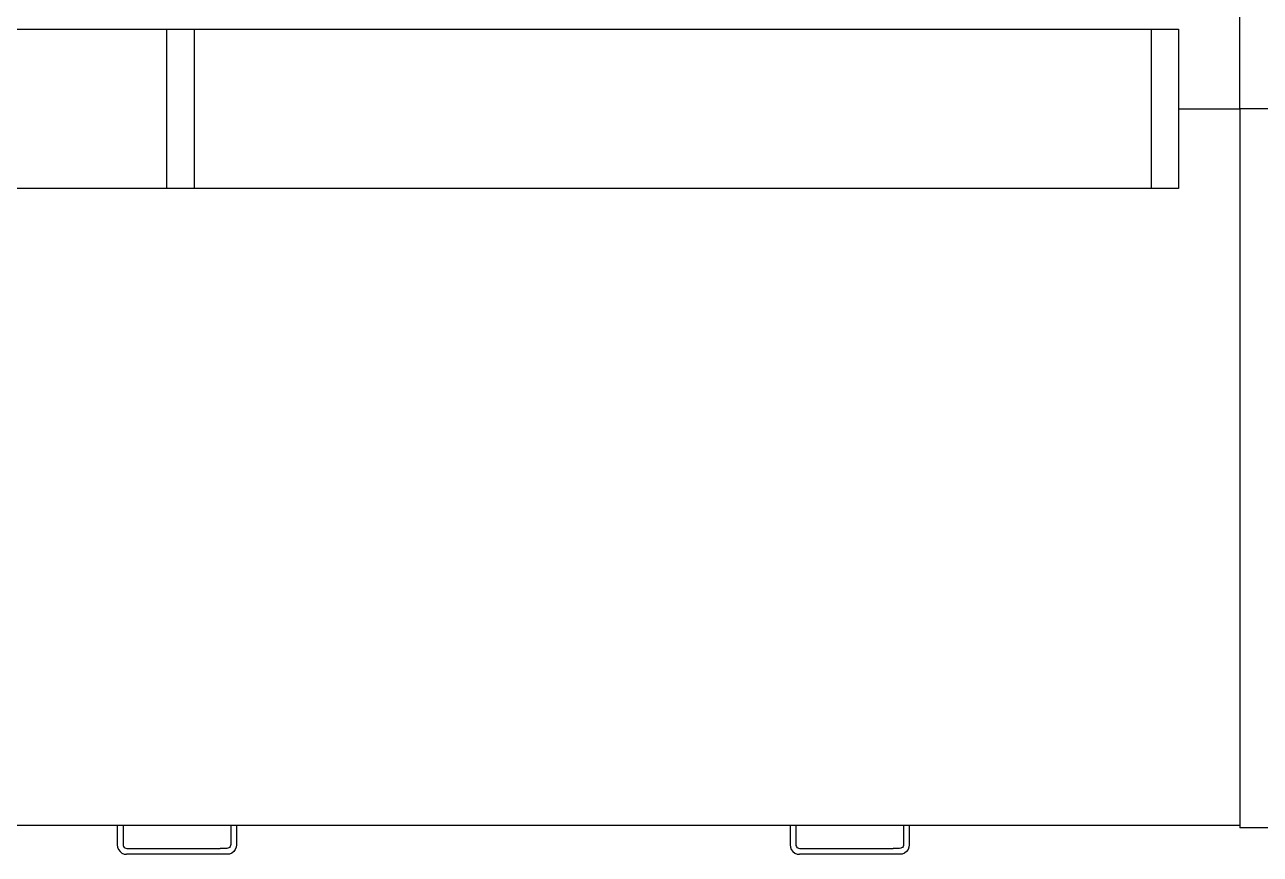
# Model space of a CAD drawing. Header units: metres. Extents: x 217 to 1422, y -179 to 129.
# Drawn here: x 1351.038 to 1352.201, y 59.576 to 60.357 of the extents above; entities that cross this region are included whole.
import ezdxf

# ---------------------------------------------------------------- set-up
doc = ezdxf.new("R2010")
doc.units = ezdxf.units.M
doc.header["$LTSCALE"] = 0.5
doc.header["$MEASUREMENT"] = 0
doc.layers.add('+1', color=255, linetype='Continuous')

# ---------------------------------------------------------------- blocks, each defined once
blk = doc.blocks.new('Chemistry Lab table pl')
at = {"layer": '+1', "transparency": 33554687}
for p, q in [((5.1516, 4.7917), (5.1519, 4.7939)), ((5.1519, 4.7939), (5.1528, 4.796)), ((5.1528, 4.796), (5.1542, 4.7979)), ((5.1542, 4.7979), (5.1561, 4.7994)), ((5.1561, 4.7994), (5.1582, 4.8003)), ((5.1572, 4.7924), (5.1575, 4.7933)), ((5.1575, 4.7933), (5.1581, 4.794)), ((5.1581, 4.794), (5.1588, 4.7946)), ((5.1582, 4.8003), (5.1604, 4.8005)), ((5.1588, 4.7946), (5.1597, 4.7949)), ((5.1597, 4.7949), (5.1607, 4.7951)), ((5.1604, 4.8005), (5.2551, 4.8005)), ((5.1607, 4.7951), (5.1668, 4.7951)), ((5.2486, 4.795), (5.1668, 4.795)), ((5.2547, 4.7951), (5.2486, 4.7951)), ((5.2558, 4.7949), (5.2547, 4.7951)), ((5.2572, 4.8003), (5.2551, 4.8005)), ((5.2566, 4.7946), (5.2558, 4.7949)), ((5.2574, 4.794), (5.2566, 4.7946)), ((5.2594, 4.7994), (5.2572, 4.8003)), ((5.2579, 4.7933), (5.2574, 4.794)), ((5.2583, 4.7924), (5.2579, 4.7933)), ((5.2612, 4.7979), (5.2594, 4.7994)), ((5.2627, 4.796), (5.2612, 4.7979)), ((5.2636, 4.7939), (5.2627, 4.796)), ((5.2639, 4.7917), (5.2636, 4.7939)), ((5.7851, 4.7917), (5.7854, 4.7939)), ((5.7854, 4.7939), (5.7863, 4.796)), ((5.7863, 4.796), (5.7877, 4.7979)), ((5.7877, 4.7979), (5.7896, 4.7994)), ((5.7896, 4.7994), (5.7917, 4.8003)), ((5.7907, 4.7924), (5.791, 4.7933)), ((5.791, 4.7933), (5.7916, 4.794)), ((5.7916, 4.794), (5.7923, 4.7946)), ((5.7917, 4.8003), (5.7939, 4.8005)), ((5.7923, 4.7946), (5.7932, 4.7949)), ((5.7932, 4.7949), (5.7942, 4.7951)), ((5.7939, 4.8005), (5.8886, 4.8005)), ((5.7942, 4.7951), (5.8003, 4.7951)), ((5.8821, 4.795), (5.8003, 4.795)), ((5.8882, 4.7951), (5.8821, 4.7951)), ((5.8893, 4.7949), (5.8882, 4.7951)), ((5.8907, 4.8003), (5.8886, 4.8005)), ((5.8901, 4.7946), (5.8893, 4.7949)), ((5.8909, 4.794), (5.8901, 4.7946)), ((5.8929, 4.7994), (5.8907, 4.8003)), ((5.8914, 4.7933), (5.8909, 4.794)), ((5.8918, 4.7924), (5.8914, 4.7933)), ((5.8947, 4.7979), (5.8929, 4.7994)), ((5.8962, 4.796), (5.8947, 4.7979)), ((5.8971, 4.7939), (5.8962, 4.796)), ((5.8974, 4.7917), (5.8971, 4.7939)), ((5.1516, 4.7734), (5.1516, 4.7917)), ((5.157, 4.7913), (5.1572, 4.7924)), ((5.157, 4.7734), (5.157, 4.7913)), ((5.2584, 4.7913), (5.2583, 4.7924)), ((5.2584, 4.7734), (5.2584, 4.7913)), ((5.2639, 4.7734), (5.2639, 4.7917)), ((5.7851, 4.7734), (5.7851, 4.7917)), ((5.7905, 4.7913), (5.7907, 4.7924)), ((5.7905, 4.7734), (5.7905, 4.7913)), ((5.8919, 4.7913), (5.8918, 4.7924)), ((5.8919, 4.7734), (5.8919, 4.7913)), ((5.8974, 4.7734), (5.8974, 4.7917)), ((4.595, 4.7757), (4.8403, 4.7757)), ((4.8403, 4.7734), (4.8403, 4.7757)), ((4.8403, 4.7734), (5.1516, 4.7734)), ((4.8403, 4.0984), (4.8403, 4.7734)), ((5.1516, 4.7734), (5.157, 4.7734)), ((5.157, 4.7734), (5.2584, 4.7734)), ((5.2584, 4.7734), (5.2639, 4.7734)), ((5.2639, 4.7734), (5.7851, 4.7734)), ((5.7851, 4.7734), (5.7905, 4.7734)), ((5.7905, 4.7734), (5.8919, 4.7734)), ((5.8919, 4.7734), (5.8974, 4.7734)), ((5.8974, 4.7734), (6.4186, 4.7734)), ((4.8981, 4.1734), (4.9239, 4.1734)), ((4.8981, 4.0984), (4.8981, 4.1734)), ((4.9239, 4.0234), (4.9239, 4.1734)), ((4.9239, 4.1734), (5.825, 4.1734)), ((5.825, 4.1734), (5.8508, 4.1734)), ((5.825, 4.0234), (5.825, 4.1734)), ((5.8508, 4.1734), (5.8508, 4.0234)), ((5.8508, 4.1734), (6.7519, 4.1734)), ((4.2676, 4.0984), (4.8403, 4.0984)), ((4.8981, 4.0984), (4.8403, 4.0984)), ((4.8403, 4.0984), (4.8403, 3.4234)), ((4.8981, 4.0234), (4.8981, 4.0984)), ((4.9239, 4.0234), (4.8981, 4.0234)), ((5.825, 4.0234), (4.9239, 4.0234)), ((5.8508, 4.0234), (5.825, 4.0234)), ((6.4355, 4.0234), (5.8508, 4.0234))]:
    blk.add_line(p, q, dxfattribs=at)
blk = doc.blocks.new('PLAN FF')
at = {"layer": '+1', "transparency": 33554687, "rotation": 180}
blk.add_blockref('Chemistry Lab table pl', (1357.0221, 64.3762), dxfattribs=at)

msp = doc.modelspace()

# ---------------------------------------------------------------- block references
at = {"transparency": 33554687}
msp.add_blockref('PLAN FF', (0, 0), dxfattribs=at)

doc.saveas('drawing.dxf')
